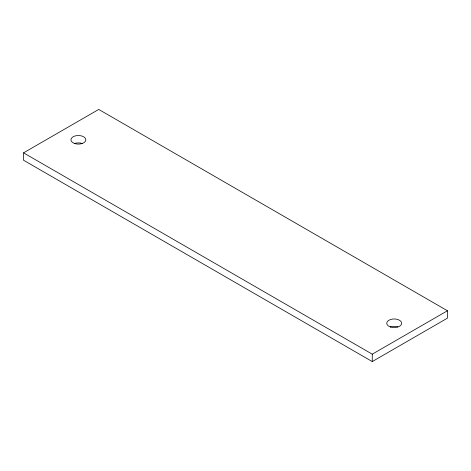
<?xml version="1.0" encoding="UTF-8"?>
<svg xmlns="http://www.w3.org/2000/svg" width="471" height="471" viewBox="0 0 471 471"><rect width="100%" height="100%" fill="white"/><g stroke="black" fill="none" stroke-linecap="round" stroke-linejoin="round"><path stroke-width="0.71" d="M23.55 152.845L98.733 109.437L447.45 310.766L447.45 318.155L372.267 361.563L23.55 160.234L23.55 152.845L372.267 354.174L447.45 310.766M372.267 354.174L372.267 361.563M390.459 326.909A7.465 4.31 0 0 1 397.924 326.909M74.642 143.467A7.465 4.31 0 0 1 82.107 143.467M390.459 326.986A7.465 4.31 0 0 0 401.657 323.253A7.465 4.31 0 0 0 390.459 319.521A7.465 4.31 0 0 0 390.459 326.986M74.642 143.543A7.465 4.31 0 0 0 85.84 139.81A7.465 4.31 0 0 0 74.642 136.078A7.465 4.31 0 0 0 74.642 143.543"/></g></svg>
